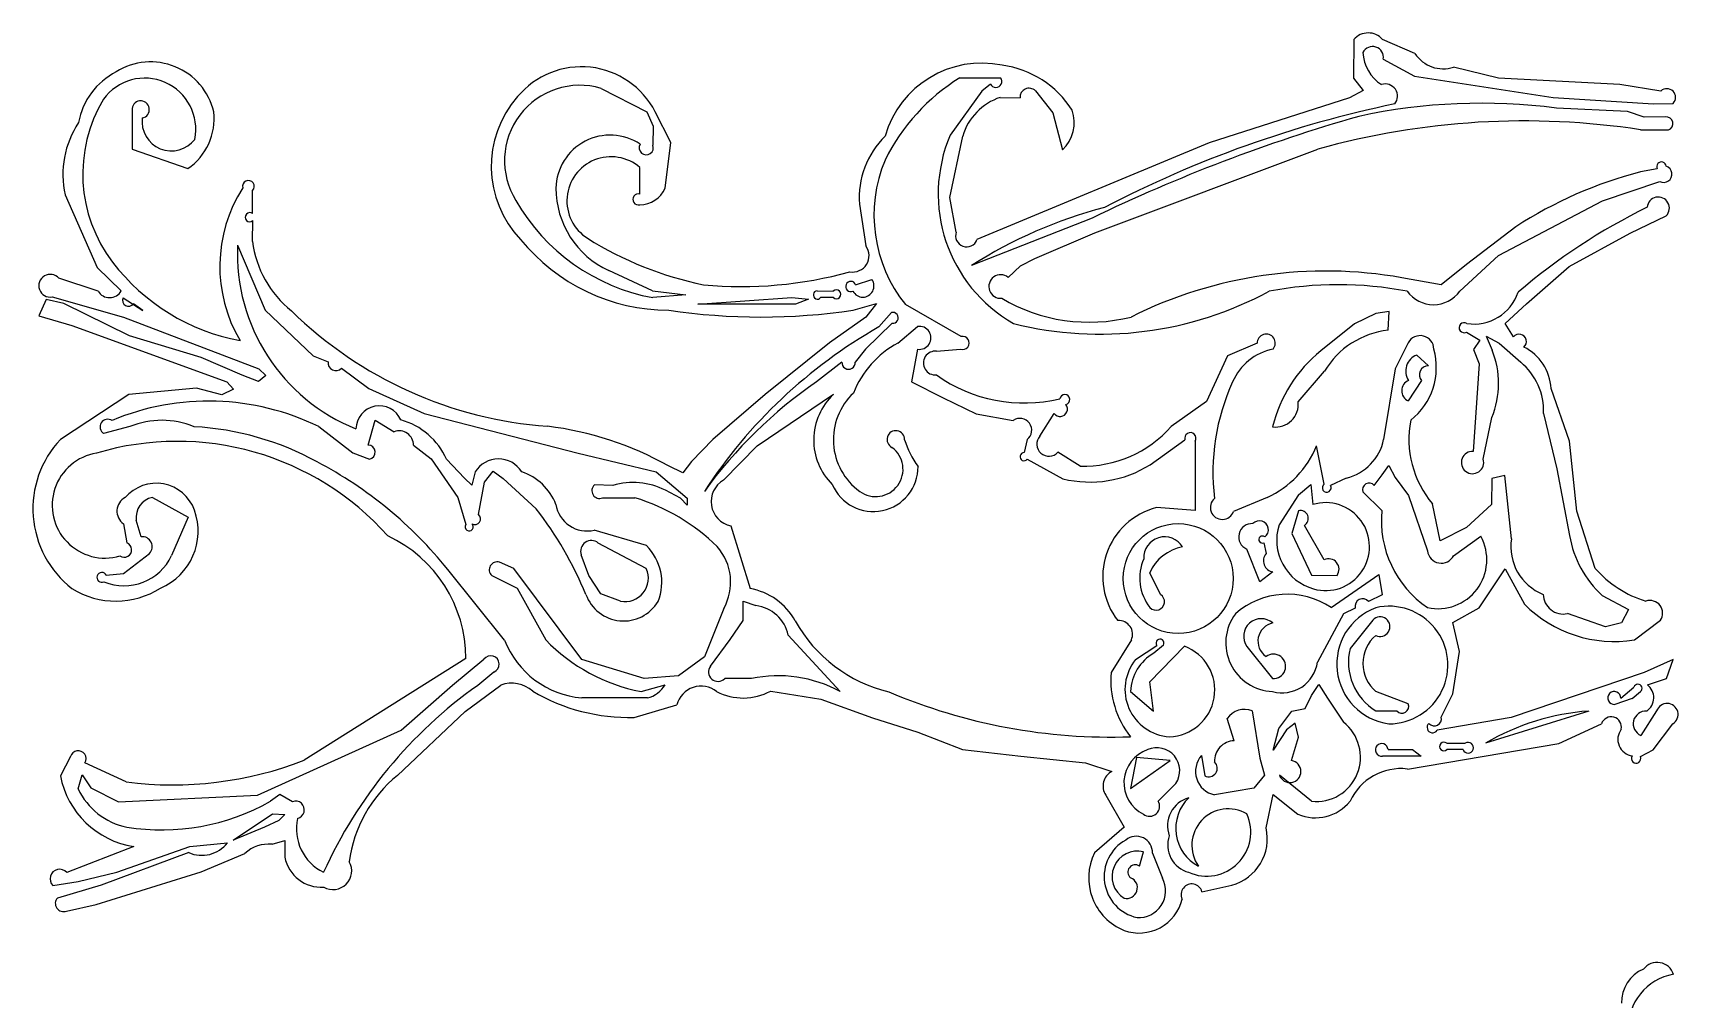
# Model space of a CAD drawing. Extents: x 0.1 to 7.7, y 0.72 to 10.33.
# Drawn here: x 4.104 to 7.643, y 5.276 to 7.354 of the extents above; entities that cross this region are included whole.
import ezdxf

# ---------------------------------------------------------------- set-up
doc = ezdxf.new("R2010")
doc.units = 0

msp = doc.modelspace()

# ---------------------------------------------------------------- linework, layer by layer
at = {"layer": 'Default', "color": 162, "linetype": 'CONTINUOUS'}
for p, q in [((6.945708, 7.340053), (6.94492, 7.257063)), ((7.077046, 7.309825), (7.006989, 7.340258)), ((7.008987, 7.297718), (7.075854, 7.260938)), ((6.098166, 7.257604), (6.185854, 7.257805)), ((6.94492, 7.257063), (6.965957, 7.230186)), ((7.075854, 7.260938), (7.374148, 7.215301)), ((7.256617, 7.256964), (7.160229, 7.280576)), ((7.517791, 7.243079), (7.256617, 7.256964)), ((5.326151, 7.234926), (5.424635, 7.184266)), ((6.145233, 7.229202), (6.077353, 7.134347)), ((6.163729, 7.244102), (6.145233, 7.229202)), ((6.260644, 7.229502), (6.298103, 7.182426)), ((6.965957, 7.230186), (6.936549, 7.214684)), ((7.606265, 7.22919), (7.517791, 7.243079)), ((4.317286, 7.187932), (4.317787, 7.103868)), ((6.184975, 7.215467), (6.227614, 7.214486)), ((6.936549, 7.214684), (6.634407, 7.118078)), ((7.374148, 7.215301), (7.590071, 7.201412)), ((7.534059, 7.184967), (7.381539, 7.192334)), ((7.5703, 7.172986), (7.534059, 7.184967)), ((7.590071, 7.201412), (7.632683, 7.202697)), ((5.424635, 7.184266), (5.438381, 7.153789)), ((5.438381, 7.153789), (5.4375, 7.112842)), ((5.47653, 7.118739), (5.442818, 7.184372)), ((6.298103, 7.182426), (6.318544, 7.102472)), ((7.616004, 7.173634), (7.5703, 7.172986)), ((5.463887, 7.020246), (5.47653, 7.118739)), ((6.076389, 7.000189), (6.104163, 7.132312)), ((6.634407, 7.118078), (6.134926, 6.909524)), ((7.562405, 7.145856), (7.622169, 7.145487)), ((4.317787, 7.103868), (4.437508, 7.06253)), ((6.388742, 6.924415), (6.868213, 7.104189)), ((5.409987, 7.007278), (5.40985, 7.064694)), ((7.598459, 7.061615), (7.562535, 7.055401)), ((4.576587, 6.965523), (4.576389, 7.015185)), ((7.480809, 6.993078), (7.603716, 7.034752)), ((4.173611, 7.006065), (4.24258, 6.849319)), ((5.881944, 6.985845), (5.895838, 6.895851)), ((6.090278, 6.925753), (6.076389, 7.000189)), ((7.256844, 6.875523), (7.480809, 6.993078)), ((4.576389, 6.905616), (4.577026, 6.950411)), ((6.382414, 6.955826), (6.123161, 6.853834)), ((7.293836, 6.937111), (7.18815, 6.855949)), ((7.539876, 6.923118), (7.617612, 6.960722)), ((6.259497, 6.86906), (6.388742, 6.924415)), ((7.409061, 6.851571), (7.539876, 6.923118)), ((4.544168, 6.897442), (4.603816, 6.757467)), ((6.228614, 6.853101), (6.259497, 6.86906)), ((7.173635, 6.798657), (7.256844, 6.875523)), ((4.24258, 6.849319), (4.29412, 6.799091)), ((5.437085, 6.799279), (5.342628, 6.843)), ((6.20205, 6.828355), (6.228614, 6.853101)), ((7.18815, 6.855949), (7.13351, 6.81245)), ((7.317232, 6.771274), (7.409061, 6.851571)), ((4.244357, 6.798684), (4.159709, 6.826411)), ((5.437085, 6.799279), (5.508672, 6.791066)), ((5.790911, 6.799488), (5.825714, 6.798633)), ((5.873873, 6.812522), (5.90907, 6.823617)), ((7.13351, 6.81245), (7.048785, 6.827549)), ((4.132457, 6.780616), (4.117049, 6.745939)), ((4.170388, 6.771878), (4.132457, 6.780616)), ((4.14521, 6.786238), (4.298953, 6.742593)), ((4.311884, 6.702847), (4.170388, 6.771878)), ((4.29829, 6.784359), (4.340278, 6.756966)), ((4.340278, 6.756966), (4.3202, 6.77171)), ((5.508672, 6.791066), (5.4375, 6.784744)), ((5.534722, 6.770855), (5.736873, 6.784744)), ((5.744472, 6.770855), (5.534722, 6.770855)), ((5.736873, 6.784744), (5.772208, 6.781595)), ((5.772208, 6.781595), (5.744472, 6.770855)), ((5.826012, 6.784744), (5.798611, 6.784744)), ((5.86852, 6.757744), (5.918745, 6.771835)), ((5.918745, 6.771835), (5.896069, 6.743075)), ((6.100805, 6.701143), (5.980903, 6.769997)), ((7.270777, 6.729131), (7.317232, 6.771274)), ((4.117049, 6.745939), (4.187957, 6.724691)), ((4.187957, 6.724691), (4.521241, 6.60356)), ((4.298953, 6.742593), (4.590336, 6.631904)), ((4.603816, 6.757467), (4.706817, 6.659448)), ((5.896069, 6.743075), (5.817568, 6.687882)), ((5.952334, 6.729704), (5.895229, 6.673645)), ((5.923732, 6.721639), (5.950883, 6.752792)), ((6.946757, 6.728753), (6.874486, 6.670344)), ((6.992887, 6.750868), (6.946757, 6.728753)), ((7.021737, 6.754995), (6.992887, 6.750868)), ((7.019599, 6.714577), (7.021737, 6.754995)), ((7.28902, 6.700397), (7.270777, 6.729131)), ((4.46583, 6.655907), (4.311884, 6.702847)), ((5.964592, 6.68709), (6.007026, 6.722654)), ((7.187921, 6.710584), (7.21698, 6.693262)), ((7.21698, 6.693262), (7.202924, 6.673004)), ((7.230604, 6.702194), (7.258582, 6.686882)), ((7.230604, 6.702194), (7.242976, 6.671931)), ((4.553879, 6.618077), (4.46583, 6.655907)), ((4.706817, 6.659448), (4.7389, 6.646873)), ((5.817568, 6.687882), (5.678948, 6.576722)), ((5.895229, 6.673645), (5.872688, 6.64629)), ((6.007162, 6.673816), (5.99424, 6.603482)), ((6.048098, 6.669506), (6.099571, 6.673632)), ((6.673677, 6.659806), (6.628388, 6.561492)), ((6.737299, 6.686619), (6.673677, 6.659806)), ((7.062437, 6.687455), (7.034189, 6.631599)), ((7.080823, 6.661329), (7.105881, 6.637949)), ((7.202924, 6.673004), (7.215278, 6.642686)), ((7.258582, 6.686882), (7.304767, 6.645698)), ((4.590336, 6.631904), (4.604767, 6.617235)), ((4.767924, 6.632975), (4.826874, 6.589457)), ((5.84442, 6.646227), (5.789456, 6.603732)), ((6.825726, 6.560531), (6.882524, 6.626365)), ((7.034189, 6.631599), (7.00958, 6.479848)), ((7.215278, 6.642686), (7.202387, 6.45414)), ((4.455978, 6.590299), (4.310717, 6.5765)), ((4.510692, 6.575382), (4.455978, 6.590299)), ((4.535845, 6.588149), (4.510692, 6.575382)), ((4.521241, 6.60356), (4.535845, 6.588149)), ((4.589545, 6.60417), (4.553879, 6.618077)), ((4.604767, 6.617235), (4.589545, 6.60417)), ((4.826874, 6.589457), (4.945367, 6.535617)), ((5.99424, 6.603482), (6.062501, 6.569472)), ((7.0912, 6.606266), (7.0625, 6.562521)), ((7.409722, 6.475977), (7.370009, 6.589637)), ((4.310717, 6.5765), (4.163177, 6.479785)), ((5.678948, 6.576722), (5.566833, 6.47967)), ((5.661866, 6.465966), (5.826383, 6.576842)), ((6.062501, 6.569472), (6.133479, 6.534743)), ((6.628388, 6.561492), (6.552569, 6.507502)), ((4.82543, 6.467642), (4.840318, 6.520893)), ((4.840318, 6.520893), (4.881338, 6.49645)), ((4.945367, 6.535617), (5.277084, 6.450561)), ((6.133479, 6.534743), (6.213104, 6.520726)), ((6.269982, 6.486851), (6.300882, 6.535693)), ((7.223947, 6.437187), (7.242396, 6.527021)), ((7.353565, 6.535658), (7.381944, 6.416371)), ((4.312872, 6.507511), (4.256094, 6.492471)), ((4.719002, 6.507281), (4.791934, 6.450681)), ((5.566833, 6.47967), (5.52048, 6.432409)), ((6.243056, 6.479567), (6.23657, 6.451318)), ((6.507595, 6.425401), (6.582305, 6.478563)), ((4.791934, 6.450681), (4.828033, 6.437442)), ((4.922943, 6.467475), (4.961113, 6.438028)), ((5.277084, 6.450561), (5.444425, 6.409739)), ((5.589682, 6.392384), (5.661866, 6.465966)), ((6.357001, 6.422627), (6.309106, 6.452437)), ((6.604167, 6.475903), (6.604167, 6.424692)), ((6.881944, 6.383795), (6.865452, 6.466286)), ((7.425163, 6.325778), (7.409722, 6.475977)), ((4.961113, 6.438028), (5.01786, 6.354828)), ((5.032676, 6.396519), (4.993876, 6.437042)), ((5.055455, 6.409763), (5.048241, 6.381654)), ((5.075764, 6.387884), (5.094339, 6.411278)), ((5.094339, 6.411278), (5.115309, 6.395662)), ((5.444425, 6.409739), (5.511687, 6.35377)), ((5.502305, 6.408133), (5.471247, 6.422752)), ((5.52048, 6.432409), (5.502305, 6.408133)), ((6.24314, 6.43743), (6.319816, 6.395139)), ((6.604167, 6.424692), (6.604611, 6.327002)), ((7.00677, 6.403679), (7.021064, 6.423837)), ((7.021064, 6.423837), (7.034722, 6.397856)), ((7.381944, 6.416371), (7.409722, 6.272868)), ((5.048241, 6.381654), (5.032676, 6.396519)), ((5.0625, 6.318494), (5.075764, 6.387884)), ((5.115309, 6.395662), (5.186493, 6.330826)), ((5.35175, 6.380997), (5.312341, 6.38179)), ((5.496859, 6.35363), (5.464614, 6.370614)), ((6.826449, 6.360828), (6.852785, 6.382817)), ((6.852785, 6.382817), (6.857109, 6.339655)), ((6.929437, 6.396749), (6.895287, 6.380904)), ((6.989288, 6.380937), (7.00677, 6.403679)), ((7.034722, 6.397856), (7.063025, 6.359404)), ((7.242737, 6.395465), (7.242066, 6.33977)), ((7.270688, 6.402068), (7.242737, 6.395465)), ((7.284722, 6.266026), (7.270688, 6.402068)), ((4.36115, 6.354945), (4.437711, 6.312281)), ((5.01786, 6.354828), (5.035389, 6.296519)), ((5.329637, 6.354187), (5.399107, 6.354187)), ((5.511541, 6.338693), (5.496859, 6.35363)), ((5.511687, 6.35377), (5.511541, 6.338693)), ((6.759134, 6.355126), (6.686906, 6.325117)), ((6.826449, 6.360828), (6.784722, 6.296063)), ((7.005961, 6.326936), (6.965244, 6.367028)), ((7.063025, 6.359404), (7.104167, 6.239866)), ((7.130963, 6.261806), (7.114805, 6.340916)), ((7.242066, 6.33977), (7.187697, 6.29069)), ((4.337072, 6.270606), (4.326389, 6.305875)), ((4.437711, 6.312281), (4.402514, 6.229983)), ((6.604611, 6.327002), (6.520898, 6.333028)), ((6.826541, 6.326549), (6.8125, 6.277482)), ((7.464649, 6.202388), (7.425163, 6.325778)), ((4.298765, 6.298463), (4.306078, 6.257069)), ((5.423878, 6.251383), (5.311669, 6.284742)), ((5.605157, 6.293909), (5.646816, 6.159112)), ((6.8125, 6.277482), (6.854167, 6.18752)), ((6.881717, 6.221087), (6.83925, 6.294862)), ((7.187697, 6.29069), (7.130963, 6.261806)), ((7.160285, 6.229566), (7.218637, 6.271461)), ((4.299173, 6.191282), (4.355115, 6.234454)), ((5.299619, 6.186987), (5.2837, 6.231472)), ((5.423617, 6.201835), (5.320207, 6.256964)), ((6.743056, 6.173631), (6.715306, 6.244016)), ((6.752033, 6.257353), (6.756944, 6.234439)), ((5.118419, 6.048103), (4.996268, 6.200176)), ((5.138541, 6.202126), (5.107659, 6.215582)), ((5.284984, 6.006736), (5.138541, 6.202126)), ((6.771631, 6.194736), (6.743056, 6.173631)), ((7.215059, 6.117891), (7.270863, 6.201378)), ((7.270863, 6.201378), (7.312546, 6.125248)), ((4.261813, 6.18752), (4.299173, 6.191282)), ((5.091003, 6.187074), (5.145932, 6.159635)), ((5.145932, 6.159635), (5.207181, 6.048403)), ((5.32557, 6.147422), (5.299619, 6.186987)), ((6.529739, 6.146229), (6.506403, 6.192851)), ((6.854167, 6.18752), (6.909406, 6.187252)), ((6.896707, 6.118051), (6.999199, 6.189241)), ((6.999199, 6.189241), (7.006629, 6.145586)), ((5.368056, 6.131964), (5.32557, 6.147422)), ((5.63164, 6.131597), (5.659237, 6.122389)), ((5.632021, 6.090377), (5.63164, 6.131597)), ((7.006629, 6.145586), (6.977338, 6.131087)), ((7.479833, 6.143764), (7.536253, 6.114045)), ((5.590278, 6.116048), (5.548918, 6.01233)), ((5.604144, 6.049467), (5.632021, 6.090377)), ((6.923592, 6.104947), (6.867191, 6.000859)), ((6.948545, 6.117069), (6.923592, 6.104947)), ((6.986669, 6.090986), (6.9375, 6.030013)), ((7.158699, 6.086289), (7.215059, 6.117891)), ((7.446135, 6.091247), (7.405197, 6.105188)), ((7.487275, 6.076408), (7.446135, 6.091247)), ((7.536253, 6.114045), (7.521334, 6.085252)), ((7.549135, 6.048621), (7.604972, 6.090771)), ((5.728832, 6.058654), (5.840278, 5.937519)), ((7.172624, 6.023458), (7.158699, 6.086289)), ((7.521334, 6.085252), (7.487275, 6.076408)), ((5.561802, 5.991912), (5.604144, 6.049467)), ((6.466954, 6.048549), (6.423611, 5.978603)), ((6.476214, 6.006321), (6.5215, 6.036847)), ((6.506944, 5.958286), (6.58125, 6.034742)), ((6.535994, 6.037437), (6.515137, 6.019944)), ((6.715278, 6.034738), (6.770833, 5.965297)), ((7.158737, 5.932719), (7.172624, 6.023458)), ((5.035382, 6.008882), (4.687857, 5.789831)), ((5.0068, 5.951243), (5.074182, 6.007095)), ((5.419295, 5.965297), (5.284984, 6.006736)), ((5.548918, 6.01233), (5.4928, 5.970939)), ((7.632472, 6.00621), (7.57021, 5.978329)), ((7.618407, 5.965293), (7.632472, 6.00621)), ((4.896208, 5.854738), (5.0068, 5.951243)), ((5.034091, 5.894293), (5.110377, 5.951554)), ((5.095917, 5.979442), (5.060814, 5.950764)), ((5.412271, 5.937519), (5.464031, 5.952203)), ((5.4928, 5.970939), (5.419295, 5.965297)), ((5.649628, 5.965297), (5.592144, 5.965297)), ((6.514634, 5.894998), (6.506944, 5.958286)), ((6.854505, 5.928825), (6.87033, 5.952568)), ((6.87033, 5.952568), (6.888705, 5.923593)), ((7.57021, 5.978329), (7.28418, 5.881963)), ((7.519759, 5.922964), (7.548132, 5.947056)), ((7.577078, 5.95184), (7.618407, 5.965293)), ((5.426291, 5.92363), (5.284722, 5.92363)), ((5.691121, 5.938548), (5.799266, 5.920871)), ((5.799266, 5.920871), (5.910156, 5.881269)), ((6.46503, 5.937807), (6.514634, 5.894998)), ((6.841204, 5.901363), (6.854505, 5.928825)), ((6.888705, 5.923593), (6.923004, 5.871437)), ((7.062559, 5.911153), (6.993114, 5.937462)), ((7.133792, 5.88262), (7.158737, 5.932719)), ((7.543974, 5.922635), (7.506944, 5.909741)), ((7.543974, 5.922635), (7.562303, 5.937348)), ((4.888371, 5.757066), (5.034091, 5.894293)), ((5.397498, 5.881963), (5.48938, 5.908713)), ((5.910156, 5.881269), (6.007475, 5.850186)), ((6.688435, 5.831829), (6.673455, 5.87953)), ((6.726735, 5.895852), (6.743056, 5.794301)), ((6.784373, 5.858154), (6.812053, 5.895123)), ((6.812053, 5.895123), (6.841204, 5.901363)), ((6.993056, 5.895852), (7.038013, 5.895852)), ((7.28418, 5.881963), (7.124575, 5.854185)), ((7.45106, 5.895575), (7.229167, 5.826408)), ((7.597024, 5.895892), (7.563154, 5.843056)), ((4.586822, 5.714268), (4.896208, 5.854738)), ((6.007475, 5.850186), (6.103813, 5.813025)), ((6.772173, 5.811684), (6.784373, 5.858154)), ((6.801012, 5.854853), (6.772173, 5.811684)), ((6.819207, 5.869809), (6.801012, 5.854853)), ((6.826416, 5.839374), (6.819207, 5.869809)), ((7.386493, 5.825978), (7.478247, 5.868101)), ((7.589277, 5.811987), (7.631901, 5.868033)), ((6.103813, 5.813025), (6.229029, 5.79863)), ((6.811482, 5.788912), (6.826416, 5.839374)), ((7.019093, 5.812519), (7.071557, 5.812519)), ((7.061002, 5.770852), (7.386493, 5.825978)), ((7.071557, 5.812519), (7.090139, 5.798501)), ((7.145311, 5.826417), (7.185439, 5.826408)), ((7.180742, 5.812519), (7.145833, 5.812519)), ((7.561952, 5.79756), (7.589277, 5.811987)), ((4.184964, 5.797966), (4.16308, 5.756355)), ((4.304697, 5.743074), (4.2159, 5.784335)), ((6.229029, 5.79863), (6.368558, 5.783843)), ((6.368558, 5.783843), (6.425277, 5.765642)), ((6.478152, 5.795636), (6.465278, 5.729185)), ((6.465278, 5.729185), (6.550197, 5.789175)), ((6.550197, 5.789175), (6.478152, 5.795636)), ((6.618114, 5.80003), (6.625118, 5.756215)), ((6.743056, 5.794301), (6.753587, 5.757571)), ((7.056868, 5.79863), (7.006944, 5.79863)), ((7.090139, 5.798501), (7.056868, 5.79863)), ((4.201351, 5.728082), (4.210185, 5.758619)), ((4.210185, 5.758619), (4.228582, 5.730425)), ((6.562729, 5.740021), (6.52452, 5.701978)), ((6.753587, 5.757571), (6.73065, 5.729807)), ((6.854167, 5.701407), (6.785533, 5.757546)), ((4.228582, 5.730425), (4.287857, 5.700387)), ((4.287857, 5.700387), (4.586822, 5.714268)), ((4.635144, 5.716319), (4.615098, 5.701407)), ((4.662267, 5.700426), (4.635144, 5.716319)), ((6.412101, 5.714629), (6.451232, 5.645713)), ((6.73065, 5.729807), (6.645833, 5.715296)), ((6.756944, 5.644162), (6.772302, 5.716184)), ((6.772302, 5.716184), (6.825449, 5.673601)), ((4.534722, 5.618074), (4.619422, 5.674393)), ((4.619422, 5.674393), (4.646064, 5.673366)), ((4.646064, 5.673366), (4.633378, 5.660356)), ((4.602391, 5.645941), (4.534722, 5.618074)), ((4.633378, 5.660356), (4.602391, 5.645941)), ((6.451232, 5.645713), (6.387733, 5.590524)), ((4.321155, 5.604185), (4.176726, 5.548392)), ((4.284597, 5.548629), (4.441864, 5.604185)), ((4.441864, 5.604185), (4.522556, 5.611892)), ((4.618451, 5.609055), (4.646308, 5.617424)), ((4.646308, 5.617424), (4.645833, 5.580958)), ((6.484401, 5.561991), (6.493194, 5.592564)), ((4.439115, 5.591126), (4.251142, 5.520851)), ((4.465817, 5.549662), (4.560267, 5.589351)), ((6.512521, 5.590028), (6.534035, 5.535873)), ((4.147003, 5.520151), (4.201201, 5.528742)), ((4.201201, 5.528742), (4.284597, 5.548629)), ((4.240196, 5.479184), (4.465817, 5.549662)), ((4.251142, 5.520851), (4.156594, 5.493311)), ((6.618831, 5.506962), (6.682982, 5.520851)), ((4.176109, 5.465295), (4.240196, 5.479184))]:
    msp.add_line(p, q, dxfattribs=at)
msp.add_circle((6.567774, 6.180575), 0.118174, dxfattribs=at)
for centre, radius, start, end in [((6.976437, 7.313751), 0.040449, 40.944748, 139.438579), ((4.357517, 7.152518), 0.139229, 13.219861, 122.283862), ((7.053839, 7.317507), 0.089079, 183.49031, 236.790064), ((6.985813, 7.301394), 0.023463, 350.98717, 512.896067), ((7.137747, 7.349546), 0.072542, 213.199426, 288.053791), ((4.352235, 7.134326), 0.152449, 116.946149, 169.86123), ((4.344764, 7.147287), 0.109597, 348.400562, 504.16125), ((5.283933, 7.102762), 0.178618, 27.186719, 140.199861), ((6.327003, 6.887512), 0.435126, 121.729536, 153.64369), ((6.145452, 7.07311), 0.216111, 78.319121, 164.192227), ((6.1754, 7.249971), 0.013064, 206.698689, 396.844402), ((6.160678, 7.07502), 0.211657, 32.229592, 82.254013), ((5.280421, 7.079608), 0.16191, 73.594149, 212.029886), ((6.24691, 7.215877), 0.019346, 44.773525, 184.120864), ((7.013359, 7.218118), 0.026212, 320.406472, 468.479564), ((7.618957, 7.215427), 0.018721, 317.157109, 492.680994), ((4.523292, 7.050586), 0.312039, 148.966136, 217.426095), ((4.335831, 7.189478), 0.018609, 280.765793, 544.763639), ((5.317552, 7.066959), 0.227445, 138.691384, 223.702629), ((6.224298, 7.096407), 0.125386, 108.277287, 163.359731), ((6.262858, 7.161616), 0.081234, 313.275025, 378.877449), ((7.525847, 4.834009), 2.418046, 101.746966, 117.508607), ((7.219695, 5.96414), 1.238811, 82.493171, 102.278374), ((4.368891, 7.050288), 0.200224, 146.375508, 192.760142), ((4.401859, 7.16331), 0.063047, 172.81418, 322.867256), ((4.364979, 7.169178), 0.128973, 304.21886, 366.759529), ((7.943449, 3.723489), 3.589545, 105.963289, 115.777908), ((7.312351, 5.508292), 1.656546, 81.318069, 105.551857), ((7.617825, 7.159284), 0.014465, 287.477924, 457.230466), ((5.345581, 7.017857), 0.116444, 56.221339, 178.717117), ((5.423465, 7.107019), 0.015195, 149.880237, 382.533057), ((6.066719, 6.999217), 0.185257, 134.221445, 184.139241), ((6.372379, 7.008076), 0.320913, 156.829113, 240.347881), ((5.347723, 6.992829), 0.094997, 49.156905, 237.906279), ((6.220524, 6.962205), 0.307184, 157.312567, 218.734183), ((7.79348, 6.166481), 0.918431, 104.563669, 122.957663), ((7.607467, 7.066441), 0.010219, 4.928206, 208.179045), ((7.612209, 7.050382), 0.017789, 241.480932, 432.197282), ((4.820751, 6.851915), 0.314668, 147.517603, 210.491723), ((4.567509, 7.024159), 0.012625, 314.696173, 554.939227), ((5.424807, 7.020544), 0.19564, 180.023308, 245.162003), ((5.406497, 6.995961), 0.011843, 72.862546, 284.196081), ((5.409554, 7.043631), 0.059152, 269.852332, 336.712897), ((5.515279, 7.206056), 0.428431, 209.707591, 259.54031), ((6.663615, 6.00605), 1.0054, 104.670071, 122.517115), ((8.162159, 5.787105), 1.328036, 116.152406, 130.551056), ((7.600567, 6.977366), 0.023823, 315.680619, 535.626674), ((4.57052, 6.957785), 0.009833, 51.904751, 311.422991), ((4.802362, 6.934253), 0.22778, 187.222486, 231.360117), ((5.473446, 7.170918), 0.413257, 219.184612, 269.762772), ((5.69737, 7.550349), 0.753086, 237.906279, 258.477258), ((6.112639, 6.917742), 0.023753, 160.28961, 339.759681), ((4.950789, 6.880038), 0.406994, 177.549064, 248.108915), ((5.867422, 6.874997), 0.035246, 259.879586, 396.27382), ((4.141198, 6.810389), 0.024482, 40.876589, 279.430711), ((4.632701, 7.134314), 0.449809, 217.426095, 259.353747), ((5.628491, 7.679168), 0.870556, 264.624573, 285.506312), ((6.185873, 6.808686), 0.025468, 50.564034, 275.050469), ((6.884852, 5.907646), 0.934395, 79.895545, 116.608577), ((4.269118, 6.813633), 0.028924, 211.120788, 329.815123), ((5.791754, 6.790546), 0.008982, 95.386075, 319.765689), ((5.832444, 6.79183), 0.009569, 227.773189, 494.692032), ((5.863489, 6.808709), 0.011063, 20.162597, 294.382793), ((5.889278, 6.80995), 0.024052, 208.069809, 394.626861), ((6.399312, 7.470243), 0.763967, 255.932093, 298.465018), ((6.911855, 6.012922), 0.799606, 79.302964, 100.697036), ((7.116946, 6.839549), 0.069898, 215.828674, 324.196143), ((7.204175, 6.827622), 0.099682, 261.099068, 341.615122), ((4.309633, 6.778706), 0.012673, 153.510833, 326.496219), ((6.376333, 7.102716), 0.370732, 239.489669, 284.05123), ((5.275221, 7.385542), 0.879907, 225.649954, 265.816528), ((5.66986, 8.095541), 1.352466, 261.576334, 278.446596), ((5.953785, 6.741385), 0.01177, 262.916084, 464.274203), ((7.18273, 6.720113), 0.010852, 56.29543, 298.579924), ((6.464233, 5.772404), 1.092332, 119.657534, 146.953394), ((6.011068, 6.698246), 0.02474, 260.917531, 459.400914), ((6.103859, 6.687223), 0.014251, 252.488141, 462.375721), ((6.756914, 6.686815), 0.019616, 319.923742, 540.571799), ((7.039169, 6.533558), 0.182074, 96.1703, 149.354642), ((7.088366, 6.673727), 0.029339, 0.801711, 152.102891), ((7.301138, 6.690375), 0.015726, 311.336565, 500.406848), ((6.068346, 6.498885), 0.21491, 118.867345, 158.013432), ((6.04516, 6.644079), 0.025596, 83.409232, 275.537041), ((6.796381, 6.555045), 0.121625, 101.600226, 156.507332), ((7.064517, 6.435212), 0.302322, 128.944923, 166.270417), ((7.093933, 6.62705), 0.036701, 110.928356, 213.886882), ((6.977929, 6.634982), 0.145155, 308.345732, 375.649659), ((7.067462, 6.600177), 0.189615, 337.305729, 382.235686), ((7.262795, 6.582824), 0.10743, 3.636055, 63.025611), ((4.755603, 6.644501), 0.016871, 171.917306, 316.909849), ((5.858557, 6.644817), 0.014207, 174.303084, 365.94908), ((6.23603, 6.881685), 0.323584, 234.392713, 283.742497), ((7.10552, 6.618874), 0.019079, 88.913101, 221.362005), ((7.219535, 6.542061), 0.134183, 357.2647, 410.56582), ((6.353693, 5.786168), 0.993365, 124.611261, 144.140849), ((7.109493, 6.409096), 0.46705, 155.398902, 186.90818), ((7.072613, 6.584343), 0.024051, 112.353306, 245.13511), ((4.482026, 6.024049), 0.538211, 63.876758, 112.699906), ((4.849208, 6.501988), 0.050165, 23.031489, 179.540654), ((5.918212, 6.47845), 0.134586, 133.024185, 225.398948), ((5.963522, 6.479287), 0.137599, 133.350116, 233.959557), ((6.313791, 6.545066), 0.015953, 215.981541, 397.846912), ((6.323629, 6.565406), 0.010907, 284.65594, 529.658491), ((6.777575, 6.554965), 0.048471, 262.004451, 366.593689), ((4.265258, 6.506489), 0.016748, 57.212547, 236.824892), ((4.381162, 6.339668), 0.181204, 67.406486, 112.139716), ((4.856277, 6.376431), 0.150356, 23.773088, 74.927996), ((6.227172, 6.499486), 0.025476, 308.569161, 483.519209), ((7.28089, 6.480259), 0.216796, 169.130705, 219.996053), ((4.321121, 6.330845), 0.217093, 136.680578, 232.186974), ((4.41861, 5.892054), 0.615752, 61.177157, 87.005307), ((4.891889, 6.467242), 0.031055, 0.430173, 109.862134), ((5.127708, 5.813728), 0.699234, 60.573475, 83.156217), ((5.960268, 6.479692), 0.018861, 358.593574, 604.172499), ((6.173995, 6.540853), 0.204383, 197.548233, 215.713781), ((6.289687, 6.469806), 0.026054, 139.139759, 318.189289), ((6.365292, 6.671271), 0.248782, 268.090123, 318.830959), ((6.593853, 6.482307), 0.01214, 328.163683, 557.961446), ((6.905245, 6.500276), 0.106316, 283.152679, 348.922078), ((4.25911, 6.338156), 0.113612, 99.173667, 286.434757), ((4.414342, 5.869437), 0.606191, 41.625956, 106.616102), ((4.825101, 6.452401), 0.015244, 281.087666, 448.766479), ((5.917117, 6.415511), 0.058726, 233.959557, 413.496193), ((6.236181, 6.442636), 0.008691, 87.429265, 323.201622), ((6.675134, 6.541891), 0.204786, 294.216502, 338.33416), ((7.20095, 6.430127), 0.024057, 86.575549, 377.066168), ((4.299396, 5.640422), 0.893843, 38.772774, 62.258461), ((5.105619, 6.379075), 0.058806, 32.002958, 148.543359), ((5.115973, 6.294999), 0.121827, 21.70191, 71.073898), ((5.911919, 6.420838), 0.096131, 203.423674, 360.422364), ((6.378081, 6.631329), 0.24327, 256.14242, 302.166902), ((4.369243, 6.297906), 0.087645, 19.761758, 139.582343), ((5.322969, 6.369229), 0.016454, 130.237612, 293.906667), ((5.394765, 6.229962), 0.15704, 63.590472, 105.896956), ((5.616396, 6.346129), 0.053415, 120.007956, 257.853496), ((6.887213, 6.375879), 0.009509, 123.648863, 391.893237), ((6.9785, 6.371849), 0.014106, 40.111321, 199.982655), ((4.317686, 6.32546), 0.032968, 117.39597, 234.975875), ((4.369722, 6.312026), 0.043767, 101.294746, 188.078209), ((5.295958, 6.350497), 0.067606, 188.891575, 283.437617), ((5.274359, 5.942001), 0.43065, 45.497882, 73.161526), ((6.66257, 6.333404), 0.025709, 130.615461, 341.194911), ((6.884697, 6.249223), 0.094546, 254.248502, 466.965773), ((4.326502, 6.28255), 0.133061, 292.962058, 379.761758), ((5.054829, 6.308913), 0.012274, 238.637893, 411.317755), ((4.556162, 5.84144), 0.798007, 22.454272, 37.825613), ((6.55867, 6.184462), 0.153292, 104.2648, 218.05959), ((6.742713, 6.285813), 0.01914, 305.464038, 497.898876), ((6.830368, 6.309692), 0.017286, 300.920208, 462.790735), ((7.230068, 6.304791), 0.225198, 174.356859, 236.008573), ((4.338775, 6.248877), 0.021795, 318.565942, 454.480633), ((4.744983, 6.008804), 0.290399, 0.015225, 65.052798), ((5.042747, 6.291795), 0.008744, 147.297215, 409.375552), ((6.538719, 6.22521), 0.045067, 31.054897, 182.651944), ((6.726368, 6.270252), 0.028474, 85.682374, 247.137631), ((6.74893, 6.264342), 0.007648, 50.272134, 293.940068), ((6.888619, 6.263127), 0.108992, 162.410679, 254.248502), ((7.126501, 6.220815), 0.105139, 257.73561, 388.797061), ((7.393379, 6.248873), 0.110002, 171.028925, 248.438027), ((7.636337, 6.312343), 0.230027, 189.88148, 227.127313), ((4.300192, 6.278109), 0.113075, 247.513554, 334.810899), ((4.300423, 6.242193), 0.015914, 234.815995, 429.186904), ((5.305426, 6.239246), 0.023074, 50.164078, 199.689016), ((5.345754, 6.172303), 0.111162, 338.352843, 405.348569), ((5.488838, 6.172626), 0.116151, 330.849284, 401.211615), ((6.593445, 6.154867), 0.094969, 99.771525, 156.42397), ((6.775474, 6.218725), 0.024296, 139.702134, 260.897812), ((7.13382, 6.243405), 0.029864, 186.805154, 332.394974), ((4.252174, 6.183101), 0.010604, 24.628329, 296.737523), ((5.102561, 6.199441), 0.016927, 72.474762, 226.935943), ((5.377847, 6.181204), 0.050205, 258.753083, 384.262884), ((6.588203, 6.18168), 0.103192, 156.319883, 218.051777), ((6.891171, 6.200576), 0.022585, 323.846091, 474.745931), ((7.642484, 6.358173), 0.23642, 221.218616, 253.099273), ((4.282673, 6.309158), 0.177213, 237.717316, 302.700555), ((5.621727, 6.021511), 0.13987, 29.04675, 79.666658), ((5.37492, 6.175672), 0.08642, 199.914336, 329.103525), ((6.520003, 6.130807), 0.018238, 224.27267, 417.736885), ((6.802367, 5.978087), 0.168789, 56.018804, 131.350514), ((6.964491, 6.120895), 0.016398, 38.426181, 193.491105), ((7.50593, 6.31878), 0.273591, 225.021738, 279.086077), ((7.396276, 6.147596), 0.043336, 181.358516, 281.878933), ((7.582547, 6.106202), 0.027221, 325.466507, 468.846989), ((5.649488, 6.04188), 0.081097, 11.937089, 83.095721), ((6.017642, 6.241393), 0.313006, 209.04675, 256.631995), ((6.440336, 6.060768), 0.029288, 335.343702, 454.627934), ((6.77479, 6.042169), 0.104724, 143.272958, 267.834535), ((6.746545, 6.056253), 0.037955, 49.140194, 214.531468), ((7.038483, 5.996469), 0.129603, 110.637409, 262.172943), ((7.002282, 6.076898), 0.02103, 242.475429, 497.939377), ((7.021357, 5.994547), 0.126474, 269.762762, 463.04759), ((6.779295, 6.04576), 0.03999, 101.421862, 235.626074), ((7.044473, 5.998091), 0.079458, 130.790306, 229.731718), ((5.302326, 6.120482), 0.197637, 201.482587, 264.889875), ((5.487408, 6.321599), 0.39136, 224.272086, 258.931108), ((6.564624, 5.933403), 0.099691, 119.762323, 177.467792), ((6.52856, 6.041749), 0.008594, 329.8862, 574.772296), ((6.546047, 5.940689), 0.100425, 271.462892, 429.480014), ((6.772528, 5.991629), 0.026386, 266.317152, 486.815031), ((7.056847, 6.000851), 0.122858, 166.268917, 238.719602), ((5.088822, 5.996234), 0.018229, 292.904247, 503.428025), ((5.577771, 5.979514), 0.020217, 142.173145, 315.312971), ((6.555121, 5.941933), 0.101844, 140.785508, 266.334881), ((6.791422, 6.011161), 0.076466, 254.380325, 352.256693), ((5.636312, 5.138316), 0.995625, 125.311898, 155.662181), ((5.133584, 5.88727), 0.068344, 48.057764, 109.849676), ((5.410186, 5.984111), 0.062589, 284.911337, 329.349385), ((5.541471, 5.895428), 0.053759, 51.532384, 165.693195), ((5.707584, 5.694934), 0.276505, 61.321467, 102.099114), ((6.61694, 5.961416), 0.194092, 174.919977, 218.611361), ((7.556686, 5.944346), 0.008973, 308.755322, 522.423742), ((7.556151, 5.924126), 0.034728, 304.241653, 412.944153), ((5.386052, 6.289696), 0.407894, 239.538031, 271.607999), ((5.632049, 6.047358), 0.123811, 242.517478, 298.496984), ((6.422479, 7.05816), 1.218616, 246.946105, 272.012667), ((7.048931, 5.905678), 0.014688, 221.986197, 381.889664), ((7.505837, 5.923636), 0.013939, 357.240092, 634.558471), ((7.619435, 5.888188), 0.023699, 301.736342, 521.029531), ((6.710142, 5.854896), 0.04419, 67.9448, 146.120221), ((7.118927, 5.878977), 0.015305, 220.229046, 373.766962), ((7.487745, 5.38738), 0.509517, 94.128855, 120.497265), ((7.49918, 5.86093), 0.022127, 348.120013, 521.089756), ((7.573954, 5.868152), 0.02732, 86.352657, 246.716287), ((6.864695, 5.796094), 0.09527, 263.655515, 412.262894), ((7.114786, 5.860335), 0.011559, 130.744708, 327.861672), ((7.549414, 5.834707), 0.035866, 142.832839, 262.325822), ((4.201309, 5.793141), 0.017042, 328.887889, 523.555954), ((6.526261, 5.741198), 0.075287, 108.680082, 243.829127), ((6.52177, 5.767355), 0.049242, 326.283253, 473.483082), ((6.689586, 5.788048), 0.043796, 91.506575, 182.529108), ((7.005521, 5.812133), 0.013578, 1.629215, 276.0173), ((7.139426, 5.819236), 0.009283, 50.664489, 313.643553), ((7.191462, 5.816632), 0.011482, 200.992453, 481.635784), ((4.404305, 6.520138), 0.783422, 262.695365, 291.219386), ((6.65667, 5.765742), 0.051596, 138.352749, 257.876568), ((6.633582, 5.772477), 0.018333, 242.503821, 408.068216), ((6.807922, 5.76544), 0.02374, 199.42026, 441.376691), ((7.046561, 5.65198), 0.119746, 83.073332, 155.629486), ((7.552826, 5.793366), 0.010043, 144.749502, 384.684725), ((4.350071, 5.792412), 0.190436, 190.91422, 261.266201), ((5.066644, 5.535754), 0.284183, 128.852507, 172.767322), ((6.441158, 5.734332), 0.035108, 116.895023, 214.140868), ((4.335813, 5.791538), 0.148682, 205.263771, 258.478681), ((4.381479, 6.113711), 0.473891, 260.84931, 299.536685), ((4.669186, 5.683026), 0.018725, 282.12988, 471.684555), ((6.506281, 5.690586), 0.021505, 232.048792, 391.98826), ((6.607808, 5.648567), 0.062899, 106.058156, 199.756357), ((6.654408, 5.642979), 0.091958, 134.103506, 242.080997), ((6.863026, 5.761841), 0.095908, 246.933465, 320.928206), ((4.775755, 5.642695), 0.104971, 167.888581, 243.652284), ((6.628927, 5.635389), 0.094979, 245.98848, 384.08467), ((6.675563, 5.606741), 0.07842, 59.268101, 215.033283), ((6.60588, 5.607263), 0.060675, 160.711219, 255.099357), ((6.655355, 5.621259), 0.104139, 285.384017, 372.704696), ((4.467361, 5.65565), 0.070436, 246.358106, 321.593237), ((4.611557, 5.533655), 0.075715, 84.776061, 132.641542), ((6.49848, 5.539308), 0.089999, 118.93343, 257.608155), ((6.480026, 5.539569), 0.054607, 76.046641, 238.370228), ((6.477432, 5.591119), 0.035106, 358.218821, 489.843336), ((4.724815, 5.597268), 0.080648, 191.668, 273.462768), ((4.74939, 5.552003), 0.04037, 240.784441, 388.932107), ((6.497298, 5.536726), 0.122061, 153.84868, 247.906371), ((6.475383, 5.54902), 0.015797, 55.189714, 230.231157), ((4.161345, 5.534818), 0.020514, 41.43072, 225.642933), ((6.456953, 5.515413), 0.023023, 256.013458, 428.803062), ((6.483104, 5.508903), 0.057631, 266.082506, 387.903371), ((6.596893, 5.500914), 0.022756, 15.413337, 205.701948), ((4.169832, 5.481728), 0.017591, 138.814417, 290.905807), ((6.483544, 5.513601), 0.095546, 250.333926, 346.344841), ((7.598035, 5.317652), 0.037104, 18.296772, 142.121672), ((7.59971, 5.268214), 0.078576, 113.205618, 180.748984), ((7.654506, 5.21209), 0.11912, 100.272542, 181.606934)]:
    msp.add_arc(centre, radius, start, end, dxfattribs=at)

doc.saveas('drawing.dxf')
